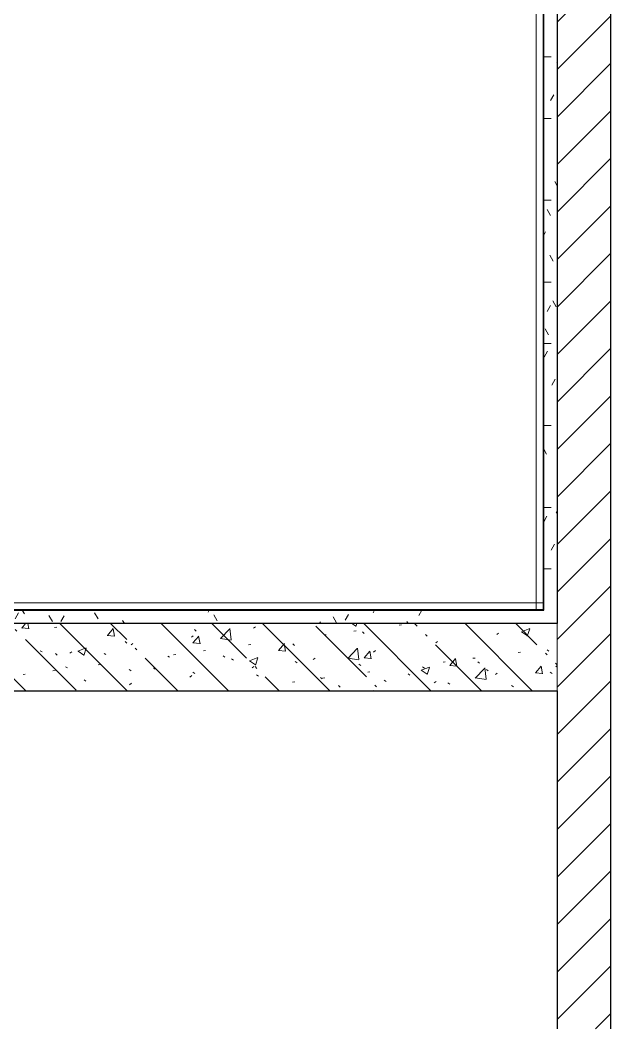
# Model space of a CAD drawing. Header units: millimetres. Extents: x 66053 to 88312, y -1987 to 8211.
# Drawn here: x 69140 to 70020, y 4802 to 6303 of the extents above; entities that cross this region are included whole.
import ezdxf

# ---------------------------------------------------------------- set-up
doc = ezdxf.new("R2010")
doc.units = ezdxf.units.MM
doc.layers.add('A-WALL-2', color=7, linetype='Continuous', lineweight=25, true_color=0x3c3c3c)
doc.layers.add('A-WALL-FNSH-1', color=7, linetype='Continuous', lineweight=13, true_color=0x3c3c3c)
doc.layers.add('A-WALL-3', color=7, linetype='Continuous', lineweight=9)
doc.layers.add('I-WALL', color=7, linetype='Continuous', lineweight=9)
pattern_1 = [(0, (0, 0), (121.92, 30.48), [10.058, -81.382, 10.058, -81.382, -487.68]), (0, (0, 0), (121.92, 30.48), [-182.88, 10.058, -172.822, 10.058, -81.382, -213.36]), (0, (0, 0), (121.92, 30.48), [-457.2, 10.058, -50.902, 10.058, -142.342]), (120, (45.72, 15.24), (-87.356454, 90.345817), [10.058, -81.382, 10.058, -81.382, -487.68]), (120, (45.72, 15.24), (-87.356454, 90.345817), [-182.88, 10.058, -172.822, 10.058, -81.382, -213.36]), (120, (45.72, 15.24), (-87.356454, 90.345817), [-457.2, 10.058, -50.902, 10.058, -142.342]), (240, (60.96, 76.2), (-34.563546, -120.825817), [10.058, -81.382, 10.058, -81.382, -487.68]), (240, (60.96, 76.2), (-34.563546, -120.825817), [-182.88, 10.058, -172.822, 10.058, -81.382, -213.36]), (240, (60.96, 76.2), (-34.563546, -120.825817), [-457.2, 10.058, -50.902, 10.058, -142.342])]

msp = doc.modelspace()

# ---------------------------------------------------------------- hatches: boundary and pattern name
at = {"layer": 'I-WALL'}
h = msp.add_hatch(dxfattribs=at)
h.set_pattern_fill('FP_2', color=256, style=0, pattern_type=2)
h.set_pattern_definition([(45, (0, 0), (-35.35534, 35.35534), [])])
h.paths.add_polyline_path([(69970.4, 4801.7), (70020, 4801.7), (70019.1, 7680), (69940, 7680), (69940, 4801.7)])
h = msp.add_hatch(dxfattribs=at)
h.set_pattern_fill('FP_8', color=256, style=0, pattern_type=2)
h.set_pattern_definition(pattern_1)
h.paths.add_polyline_path([(69920, 5405), (69940, 5405), (69940, 7660), (69920, 7659), (69920, 5425)])
h = msp.add_hatch(dxfattribs=at)
h.set_pattern_fill('FP_8', color=256, style=0, pattern_type=2)
h.set_pattern_definition(pattern_1)
h.paths.add_polyline_path([(68758.3, 5405), (69920, 5405), (69919, 5425), (67560, 5425), (67560, 5405)])
h = msp.add_hatch(dxfattribs=at)
h.set_pattern_fill('FP_3', color=256, style=0, pattern_type=2)
h.set_pattern_definition([(135, (0, 0), (-75.43415, -75.43415), [106.68, -17.78, 3.556, -17.78]), (135, (0, 75.39), (-75.43415, -75.43415), []), (50, (0, 0), (127.52922, -11.15758), [13.335, -146.685]), (355, (0, 0), (-24.66966, 133.74002), [10.668, -117.348]), (100.451, (10.63, -0.93), (102.85973, 122.58178), [11.333, -124.663]), (46.184, (0, 35.56), (189.75516, -29.43036), [20.002, -220.027]), (96.636, (15.81, 33.1), (166.1822, 173.1996), [17, -186.995]), (351.184, (0, 35.56), (166.18393, 173.1976), [16.002, -176.022]), (21, (17.78, 26.67), (106.13027, -71.58603), [13.335, -146.685]), (326, (17.78, 26.67), (43.26188, 128.93175), [10.668, -117.348]), (71.451, (26.62, 20.7), (149.39198, 57.34505), [11.333, -124.663]), (37.5, (0, 0), (2.162228, 59.188357), [3.353, -112.573, 3.353, -115.773, -117.792]), (37.5, (0, 0), (2.162228, 59.188357), [-235.052, 3.353, -114.44]), (7.5, (0, 0), (46.77386, 70.12615), [3.353, -64.567, 3.353, -109.906, -44.894]), (7.5, (0, 0), (46.77386, 70.12615), [-181.178, 3.353, -41.542]), (327.5, (-39.65, 0), (94.91367, -4.010093), [3.353, -41.097, 3.353, -135.331, -184.023]), (327.5, (-39.65, 0), (94.91367, -4.010093), [-183.134, 3.353, -180.67]), (317.5, (-57.43, 0), (103.69057, 17.79882), [3.353, -54.432, 3.353, -88.748, -130.683]), (317.5, (-57.43, 0), (103.69057, 17.79882), [-149.885, 3.353, -127.33])])
h.paths.add_polyline_path([(69940, 5305), (69940, 5405), (67560, 5405), (67560, 5305), (68758.3, 5305)])

# ---------------------------------------------------------------- linework, layer by layer
at = {"layer": 'A-WALL-2'}
for p, q in [((69940, 7680), (69940, 5405)), ((70020, 4801.7), (70020, 7680)), ((69920, 5425), (69920, 7660)), ((67580, 5425), (69920, 5425)), ((69940, 5405), (67560, 5405)), ((68140, 5305), (69940, 5305)), ((69940, 5305), (69940, 4801.7))]:
    msp.add_line(p, q, dxfattribs=at)
at = {"layer": 'A-WALL-3'}
msp.add_line((69940, 5305), (69940, 5405), dxfattribs=at)
at = {"layer": 'A-WALL-FNSH-1'}
for p, q in [((69909, 7660), (69909, 5425)), ((69919, 7659), (69919, 5426)), ((69920, 5436), (67580, 5436)), ((69919, 5426), (67581, 5426))]:
    msp.add_line(p, q, dxfattribs=at)

doc.saveas('drawing.dxf')
